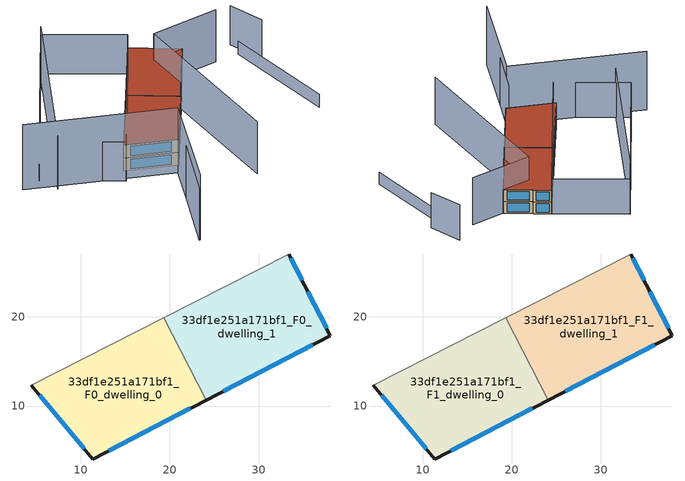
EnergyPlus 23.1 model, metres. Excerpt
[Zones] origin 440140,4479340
33df1e251a171bf1_F0_dwelling_0
 floor ground (EU_floor_Construction): 19.36,19.93 24.08,10.66 11.37,4.05 4.46,12.35 z0
 wall outside (EU_wall_Construction): 4.46,12.35 11.37,4.05 24.08,10.66 z0:3
 wall adiabatic (EU_wall_Construction): 19.36,19.93 4.46,12.35 z0:3
 wall to 33df1e251a171bf1_F0_dwelling_1 (EU_wall_Construction): 24.08,10.66 19.36,19.93 z0:3
 window (EU_Window_Construction): 13.13,4.97 22.31,9.74 / 5.42,11.2 10.41,5.2 z0.42:2.58
33df1e251a171bf1_F0_dwelling_1
 floor ground (EU_floor_Construction): 35.12,23.64 38.02,17.91 24.08,10.66 19.36,19.93 33.38,27.07 z0
 wall outside (EU_wall_Construction): 24.08,10.66 38.02,17.91 35.12,23.64 33.38,27.07 z0:3
 wall adiabatic (EU_wall_Construction): 33.38,27.07 19.36,19.93 z0:3
 window (EU_Window_Construction): 26.01,11.67 36.08,16.9 / 34.88,24.12 33.62,26.6 / 37.61,18.71 35.52,22.84 z0.42:2.58
33df1e251a171bf1_F1_dwelling_0
 floor to 33df1e251a171bf1_F0_dwelling_0 (EU_floor_Construction): 19.36,19.93 24.08,10.66 11.37,4.05 4.46,12.35 z3
 wall outside (EU_wall_Construction): 4.46,12.35 11.37,4.05 24.08,10.66 z3:6
 wall adiabatic (EU_wall_Construction): 19.36,19.93 4.46,12.35 z3:6
 wall to 33df1e251a171bf1_F1_dwelling_1 (EU_wall_Construction): 24.08,10.66 19.36,19.93 z3:6
 window (EU_Window_Construction): 13.13,4.97 22.31,9.74 / 5.42,11.2 10.41,5.2 z3.42:5.58
 roof outside (EU_roof_Construction): 24.08,10.66 19.36,19.93 4.46,12.35 11.37,4.05 z6
33df1e251a171bf1_F1_dwelling_1
 floor to 33df1e251a171bf1_F0_dwelling_1 (EU_floor_Construction): 35.12,23.64 38.02,17.91 24.08,10.66 19.36,19.93 33.38,27.07 z3
 wall outside (EU_wall_Construction): 24.08,10.66 38.02,17.91 35.12,23.64 33.38,27.07 z3:6
 wall adiabatic (EU_wall_Construction): 33.38,27.07 19.36,19.93 z3:6
 window (EU_Window_Construction): 26.01,11.67 36.08,16.9 / 34.88,24.12 33.62,26.6 / 37.61,18.71 35.52,22.84 z3.42:5.58
 roof outside (EU_roof_Construction): 38.02,17.91 35.12,23.64 33.38,27.07 19.36,19.93 24.08,10.66 z6
shading: 50.01,7.25 51.12,14.63 / -5.86,24.83 25.6,41.63 / 25.6,41.63 33.38,27.07 / 33.38,27.07 1.92,10.27 / 1.92,10.27 -5.86,24.83 z0:9; -8.7,-11.19 11.31,4.72 / 15.97,-10.32 32.27,20.91 / 32.27,20.91 44.85,14.34 / 24.13,40.85 -6.68,20.42 z0:12; -9.98,26.21 9.01,3.05 / 9.01,3.05 -8.56,-11.37 z0:15; 41.04,-10.09 49.17,11.82 z0:3
[Building]
EU S2 Campaign: North Axis=0; Terrain=City; Solar Distribution=FullExterior
[Site:Location]
Madrid: Latitude=40.5; Longitude=-3.5; Time Zone=1; Elevation=609
[SizingPeriod:WeatherFileDays]
AnnualSizingPeriod: Begin Month=1; Begin Day of Month=1; End Month=12; End Day of Month=31; Day of Week for Start Day=Monday; Use Weather File Daylight Saving Period=No; Use Weather File Rain and Snow Indicators=No
[MATERIAL]
EU_InternalMass_Material: Roughness=MediumRough; Thickness=0.1; Conductivity=1; Density=1800; Specific Heat=900; Thermal Absorptance=0.9; Solar Absorptance=0.7; Visible Absorptance=0.7
[MATERIAL:NOMASS] Roughness=MediumRough; Thermal Absorptance=0.9; Solar Absorptance=0.7; Visible Absorptance=0.7
Name | Thermal Resistance
EU_wall_NoMass | 1.60022
EU_roof_NoMass | 1.57597
EU_floor_NoMass | 0.470652
[WINDOWMATERIAL:SIMPLEGLAZINGSYSTEM]
EU_Window_SimpleGlazing: UFactor=3.28802; Solar Heat Gain Coefficient=0.85; Visible Transmittance=0.85
[CONSTRUCTION]
EU_wall_Construction: EU_wall_NoMass
EU_roof_Construction: EU_roof_NoMass
EU_floor_Construction: EU_floor_NoMass
EU_Window_Construction: EU_Window_SimpleGlazing
EU_InternalMass_Construction: EU_InternalMass_Material
[ZONE] Type=1; Multiplier=1; Ceiling Height=autocalculate; Floor Area=autocalculate; Part of Total Floor Area=Yes
Name | Volume
33df1e251a171bf1_F0_dwelling_0 | 487.673
33df1e251a171bf1_F1_dwelling_0 | 487.672
33df1e251a171bf1_F0_dwelling_1; 33df1e251a171bf1_F1_dwelling_1 | 487.652
[INTERNALMASS] Construction=EU_InternalMass_Construction
Name | Zone or ZoneList | Surface Area
33df1e251a171bf1_F0_dwelling_0_EU_InternalMass | 33df1e251a171bf1_F0_dwelling_0 | 162.557
33df1e251a171bf1_F0_dwelling_1_EU_InternalMass | 33df1e251a171bf1_F0_dwelling_1 | 162.551
33df1e251a171bf1_F1_dwelling_0_EU_InternalMass | 33df1e251a171bf1_F1_dwelling_0 | 162.557
33df1e251a171bf1_F1_dwelling_1_EU_InternalMass | 33df1e251a171bf1_F1_dwelling_1 | 162.551
[OTHEREQUIPMENT] Fuel Type=Electricity; Design Level Calculation Method=Watts/Area; Power per Zone Floor Area=1; Fraction Latent=0; Fraction Radiant=0; Fraction Lost=0; Carbon Dioxide Generation Rate=0; EndUse Subcategory=EU_Step8_InternalGains
Name | Zone or ZoneList or Space or SpaceList | Schedule
EU_Step8_InternalGain_33df1e251a171bf1_F0_dwelling_0_f000 | 33df1e251a171bf1_F0_dwelling_0 | EU_Step8_GainSchedule_33df1e251a171bf1_F0_dwelling_0_f000
EU_Step8_InternalGain_33df1e251a171bf1_F0_dwelling_1_f000 | 33df1e251a171bf1_F0_dwelling_1 | EU_Step8_GainSchedule_33df1e251a171bf1_F0_dwelling_1_f000
EU_Step8_InternalGain_33df1e251a171bf1_F1_dwelling_0_f000 | 33df1e251a171bf1_F1_dwelling_0 | EU_Step8_GainSchedule_33df1e251a171bf1_F1_dwelling_0_f000
EU_Step8_InternalGain_33df1e251a171bf1_F1_dwelling_1_f000 | 33df1e251a171bf1_F1_dwelling_1 | EU_Step8_GainSchedule_33df1e251a171bf1_F1_dwelling_1_f000
[ZONEVENTILATION:DESIGNFLOWRATE] Schedule=EU_AlwaysOn; Design Flow Rate Calculation Method=AirChanges/Hour; Air Changes per Hour=0.480704; Ventilation Type=Natural; Fan Pressure Rise=0; Fan Total Efficiency=1; Constant Term Coefficient=1; Temperature Term Coefficient=0; Velocity Term Coefficient=0; Velocity Squared Term Coefficient=0; Minimum Indoor Temperature=-100; Maximum Indoor Temperature=100; Delta Temperature=-100; Minimum Outdoor Temperature=-100; Maximum Outdoor Temperature=100; Maximum Wind Speed=40
Name | Zone or ZoneList or Space or SpaceList
EU_ConstantAir_33df1e251a171bf1_F0_dwelling_0 | 33df1e251a171bf1_F0_dwelling_0
EU_ConstantAir_33df1e251a171bf1_F0_dwelling_1 | 33df1e251a171bf1_F0_dwelling_1
EU_ConstantAir_33df1e251a171bf1_F1_dwelling_0 | 33df1e251a171bf1_F1_dwelling_0
EU_ConstantAir_33df1e251a171bf1_F1_dwelling_1 | 33df1e251a171bf1_F1_dwelling_1
[HVACTEMPLATE:THERMOSTAT] Constant Heating Setpoint=20; Constant Cooling Setpoint=50
EU_HeatOnly_33df1e251a171bf1_F0_dwelling_0; EU_HeatOnly_33df1e251a171bf1_F0_dwelling_1; EU_HeatOnly_33df1e251a171bf1_F1_dwelling_0; EU_HeatOnly_33df1e251a171bf1_F1_dwelling_1
[HVACTEMPLATE:ZONE:IDEALLOADSAIRSYSTEM] System Availability Schedule=EU_AlwaysOn; Maximum Heating Supply Air Temperature=50; Minimum Cooling Supply Air Temperature=13; Maximum Heating Supply Air Humidity Ratio=0.0156; Minimum Cooling Supply Air Humidity Ratio=0.0077; Heating Limit=NoLimit; Cooling Limit=NoLimit; Heating Availability Schedule=EU_AlwaysOn; Cooling Availability Schedule=EU_CoolingOff; Dehumidification Control Type=ConstantSensibleHeatRatio; Cooling Sensible Heat Ratio=0.7; Dehumidification Setpoint=60; Humidification Control Type=None; Humidification Setpoint=30; Outdoor Air Method=None; Outdoor Air Flow Rate per Person=0.00944; Outdoor Air Flow Rate per Zone Floor Area=0; Outdoor Air Flow Rate per Zone=0; Demand Controlled Ventilation Type=None; Outdoor Air Economizer Type=NoEconomizer; Heat Recovery Type=None; Sensible Heat Recovery Effectiveness=0.7; Latent Heat Recovery Effectiveness=0.65
Name | Template Thermostat
33df1e251a171bf1_F0_dwelling_0 | EU_HeatOnly_33df1e251a171bf1_F0_dwelling_0
33df1e251a171bf1_F0_dwelling_1 | EU_HeatOnly_33df1e251a171bf1_F0_dwelling_1
33df1e251a171bf1_F1_dwelling_0 | EU_HeatOnly_33df1e251a171bf1_F1_dwelling_0
33df1e251a171bf1_F1_dwelling_1 | EU_HeatOnly_33df1e251a171bf1_F1_dwelling_1
[SIZING:ZONE] Zone Cooling Design Supply Air Temperature Input Method=SupplyAirTemperature; Zone Cooling Design Supply Air Temperature=13; Zone Heating Design Supply Air Temperature Input Method=SupplyAirTemperature; Zone Heating Design Supply Air Temperature=50; Zone Cooling Design Supply Air Humidity Ratio=0.008; Zone Heating Design Supply Air Humidity Ratio=0.008; Cooling Design Air Flow Method=DesignDay; Cooling Design Air Flow Rate=0; Cooling Minimum Air Flow per Zone Floor Area=0.000762; Cooling Minimum Air Flow=0; Cooling Minimum Air Flow Fraction=0.2; Heating Design Air Flow Method=DesignDay; Heating Design Air Flow Rate=0; Heating Maximum Air Flow per Zone Floor Area=0.002032; Heating Maximum Air Flow=0.141576; Heating Maximum Air Flow Fraction=0.3; Account for Dedicated Outdoor Air System=No; Dedicated Outdoor Air System Control Strategy=NeutralSupplyAir; Dedicated Outdoor Air Low Setpoint Temperature for Design=autosize; Dedicated Outdoor Air High Setpoint Temperature for Design=autosize; Zone Load Sizing Method=Sensible Load Only No Latent Load; Zone Latent Cooling Design Supply Air Humidity Ratio Input Method=HumidityRatioDifference; Zone Cooling Design Supply Air Humidity Ratio Difference=0.005; Zone Latent Heating Design Supply Air Humidity Ratio Input Method=HumidityRatioDifference; Zone Humidification Design Supply Air Humidity Ratio Difference=0.005
33df1e251a171bf1_F0_dwelling_0; 33df1e251a171bf1_F0_dwelling_1; 33df1e251a171bf1_F1_dwelling_0; 33df1e251a171bf1_F1_dwelling_1
[SCHEDULE:CONSTANT]
Name | Hourly Value
EU_AlwaysOn | 1
EU_CoolingOff | 0
[SCHEDULE:FILE] Column Number=1; Rows to Skip at Top=0; Number of Hours of Data=8760; Column Separator=Comma; Interpolate to Timestep=No; Minutes per Item=60; Adjust Schedule for Daylight Savings=Yes
Name | File
EU_Step8_GainSchedule_33df1e251a171bf1_F0_dwelling_0_f000 | ../../schedules/33df1e251a171bf1/33df1e251a171bf1_F0_dwelling_0_f000_gain.csv
EU_Step8_GainSchedule_33df1e251a171bf1_F0_dwelling_1_f000 | ../../schedules/33df1e251a171bf1/33df1e251a171bf1_F0_dwelling_1_f000_gain.csv
EU_Step8_GainSchedule_33df1e251a171bf1_F1_dwelling_0_f000 | ../../schedules/33df1e251a171bf1/33df1e251a171bf1_F1_dwelling_0_f000_gain.csv
EU_Step8_GainSchedule_33df1e251a171bf1_F1_dwelling_1_f000 | ../../schedules/33df1e251a171bf1/33df1e251a171bf1_F1_dwelling_1_f000_gain.csv
